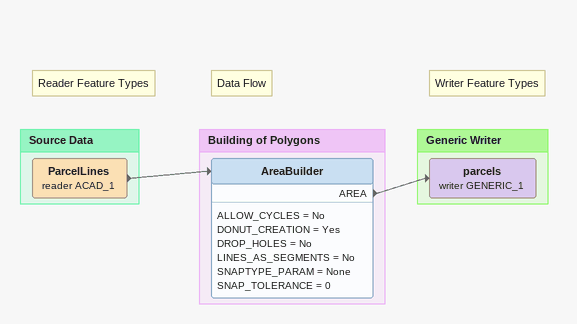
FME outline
Note: Reader Feature Types
Note: Data Flow
Note: Writer Feature Types

Bookmark: Source Data
ParcelLines (reader ACAD_1)
    -> AreaBuilder

Bookmark: Building of Polygons
AreaBuilder
    ALLOW_CYCLES = No
    DONUT_CREATION = Yes
    DROP_HOLES = No
    LINES_AS_SEGMENTS = No
    SNAPTYPE_PARAM = None
    SNAP_TOLERANCE = 0
    AREA -> parcels (writer GENERIC_1)

Bookmark: Generic Writer
parcels (writer GENERIC_1)
